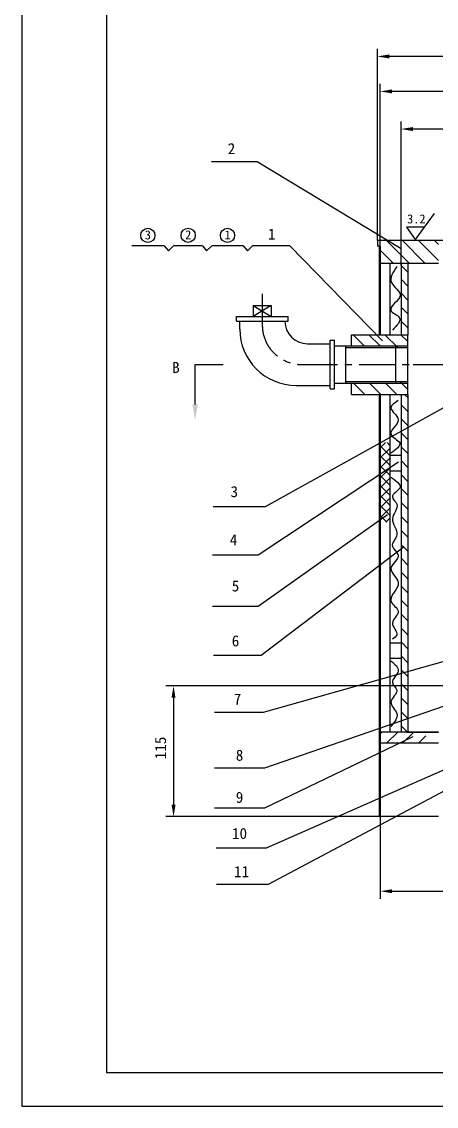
# Model space of a CAD drawing. Extents: x -1127 to 1396, y -761 to 1021.
# Drawn here: x -1127 to -760, y -761 to 201 of the extents above; entities that cross this region are included whole.
import ezdxf

# ---------------------------------------------------------------- set-up
doc = ezdxf.new("R2010")
doc.units = 0
doc.header["$MEASUREMENT"] = 0
doc.linetypes.add('CENTER', pattern=[50.8, 31.75, -6.35, 6.35, -6.35])
doc.layers.get('0').update_dxf_attribs({"linetype": 'CONTINUOUS'})
doc.layers.get('DEFPOINTS').update_dxf_attribs({"linetype": 'CONTINUOUS'})
doc.layers.add('SMPEN_THICK', color=7, linetype='CONTINUOUS')
doc.styles.get("Standard").update_dxf_attribs({"font": '', "height": 9.8})
doc.styles.get('Standard').set_extended_font_data('FangSong_GB2312')
doc.dimstyles.get("Standard").update_dxf_attribs({"dimscale": 5, "dimtxt": 4.5, "dimasz": 5.5, "dimexe": 4.25, "dimexo": 0.625, "dimgap": 2.2, "dimtad": 1, "dimdec": 4, "dimlfac": -1, "dimdsep": 46, "dimlunit": 6, "dimtxsty": 'Standard', "dimcen": 2.5, "dimclrd": 2, "dimclre": 2, "dimclrt": 2, "dimadec": 0, "dimazin": 0, "dimtfac": 1, "dimtdec": 4, "dimtmove": 0, "dimatfit": 3, "dimfxl": 1, "dimtolj": 1, "dimtzin": 0, "dimarcsym": 0})
pattern_1 = [(135, (-192.505, -38.808), (-7.07107, -7.07107), [])]

# ---------------------------------------------------------------- blocks, each defined once
blk = doc.blocks.new('*D98')
at = {"color": 2, "linetype": 'ByBlock', "transparency": 16777216}
for p, q in [((-791.23, -14.79), (-791.23, 112.88)), ((-323.73, 106.13), (-780.73, 106.13)), ((-313.23, -12.78), (-313.23, 112.88))]:
    blk.add_line(p, q, dxfattribs=at)
for points in [[(-780.73, 107.88), (-780.73, 104.38), (-791.23, 106.13)], [(-323.73, 107.88), (-323.73, 104.38), (-313.23, 106.13)]]:
    blk.add_solid(points, dxfattribs=at)
at = {"layer": 'DEFPOINTS', "color": 0, "linetype": 'ByBlock', "transparency": 16777216}
for p in [(-791.23, 106.13), (-791.23, -14.79), (-313.23, -12.78)]:
    blk.add_point(p, dxfattribs=at)
at = {"color": 2, "linetype": 'ByBlock', "transparency": 16777216, "insert": (-551.59, 117.63), "char_height": 9.8, "attachment_point": 5}
blk.add_mtext('\\A1;∅478', dxfattribs=at)
blk = doc.blocks.new('*D99')
at = {"color": 2, "linetype": 'ByBlock', "transparency": 16777216}
for p, q in [((-809.73, 2.22), (-809.73, 146.27)), ((-294.73, 2.22), (-294.73, 146.27)), ((-305.23, 139.52), (-799.23, 139.52))]:
    blk.add_line(p, q, dxfattribs=at)
for points in [[(-799.23, 141.27), (-799.23, 137.77), (-809.73, 139.52)], [(-305.23, 141.27), (-305.23, 137.77), (-294.73, 139.52)]]:
    blk.add_solid(points, dxfattribs=at)
at = {"layer": 'DEFPOINTS', "color": 0, "linetype": 'ByBlock', "transparency": 16777216}
for p in [(-809.73, 139.52), (-809.73, 2.22), (-294.73, 2.22)]:
    blk.add_point(p, dxfattribs=at)
at = {"color": 2, "linetype": 'ByBlock', "transparency": 16777216, "insert": (-553.98, 151.02), "char_height": 9.8, "attachment_point": 5}
blk.add_mtext('\\A1;∅515', dxfattribs=at)
blk = doc.blocks.new('*D100')
at = {"color": 2, "linetype": 'ByBlock', "transparency": 16777216}
for p, q in [((-812.23, 7.22), (-812.23, 177.29)), ((-292.23, 7.22), (-292.23, 177.29)), ((-302.73, 170.54), (-801.73, 170.54))]:
    blk.add_line(p, q, dxfattribs=at)
for points in [[(-801.73, 172.29), (-801.73, 168.79), (-812.23, 170.54)], [(-302.73, 172.29), (-302.73, 168.79), (-292.23, 170.54)]]:
    blk.add_solid(points, dxfattribs=at)
at = {"layer": 'DEFPOINTS', "color": 0, "linetype": 'ByBlock', "transparency": 16777216}
for p in [(-812.23, 170.54), (-812.23, 7.22), (-292.23, 7.22)]:
    blk.add_point(p, dxfattribs=at)
at = {"color": 2, "linetype": 'ByBlock', "transparency": 16777216, "insert": (-552.79, 182.04), "char_height": 9.8, "attachment_point": 5}
blk.add_mtext('\\A1;∅520', dxfattribs=at)
blk = doc.blocks.new('*D106')
at = {"color": 2, "linetype": 'ByBlock', "transparency": 16777216}
for p, q in [((-752.23, 7.22), (-694.07, 7.22)), ((-700.82, -3.28), (-700.82, -92.28)), ((-780.49, -102.78), (-694.07, -102.78))]:
    blk.add_line(p, q, dxfattribs=at)
for points in [[(-702.57, -3.28), (-699.07, -3.28), (-700.82, 7.22)], [(-702.57, -92.28), (-699.07, -92.28), (-700.82, -102.78)]]:
    blk.add_solid(points, dxfattribs=at)
at = {"layer": 'DEFPOINTS', "color": 0, "linetype": 'ByBlock', "transparency": 16777216}
for p in [(-752.23, 7.22), (-780.49, -102.78), (-700.82, -102.78)]:
    blk.add_point(p, dxfattribs=at)
at = {"color": 2, "linetype": 'ByBlock', "transparency": 16777216, "insert": (-712.32, -56.69), "char_height": 9.8, "attachment_point": 5, "rotation": 90}
blk.add_mtext('\\A1;125', dxfattribs=at)
blk = doc.blocks.new('*D126')
at = {"color": 2, "linetype": 'ByBlock', "transparency": 16777216}
for p, q in [((-705.97, -387.78), (-999.62, -387.78)), ((-992.87, -398.28), (-992.87, -493.28)), ((-758.23, -503.78), (-999.62, -503.78))]:
    blk.add_line(p, q, dxfattribs=at)
for points in [[(-994.62, -398.28), (-991.12, -398.28), (-992.87, -387.78)], [(-994.62, -493.28), (-991.12, -493.28), (-992.87, -503.78)]]:
    blk.add_solid(points, dxfattribs=at)
at = {"layer": 'DEFPOINTS', "color": 0, "linetype": 'ByBlock', "transparency": 16777216}
for p in [(-705.97, -387.78), (-992.87, -503.78), (-758.23, -503.78)]:
    blk.add_point(p, dxfattribs=at)
at = {"color": 2, "linetype": 'ByBlock', "transparency": 16777216, "insert": (-1004.37, -442.86), "char_height": 9.8, "attachment_point": 5, "rotation": 90}
blk.add_mtext('\\A1;115', dxfattribs=at)

msp = doc.modelspace()

# ---------------------------------------------------------------- hatches: boundary and pattern name
h = msp.add_hatch()
h.set_pattern_fill('ANSI31', color=256, scale=80, angle=90, style=0)
h.set_pattern_definition(pattern_1)
h.paths.add_polyline_path([(-758.22595, -12.77578), (-758.22595, 7.22422), (-812.22595, 7.22422), (-812.22595, 2.22422), (-809.72595, 2.22422), (-809.72595, -12.77578)])
h.paths.add_polyline_path([(-346.22595, 7.22422), (-346.22595, -12.77578), (-318.22595, -12.77578), (-294.72595, -12.77578), (-294.72595, 2.22422), (-292.22595, 2.22422), (-292.22595, 7.22422)])
h = msp.add_hatch()
h.set_pattern_fill('ANSI31', color=256, scale=70, angle=90, style=0)
h.set_pattern_definition([(135, (0, -38.808), (-6.18718, -6.18718), [])])
h.paths.add_polyline_path([(-785.22595, -12.77578), (-791.22595, -12.77578), (-791.22595, -76.27578), (-785.22595, -76.27578)])
h.paths.add_polyline_path([(-785.22595, -129.27578), (-791.22595, -129.27578), (-791.22595, -428.77578), (-785.22595, -428.77578)])
h = msp.add_hatch()
h.set_pattern_fill('ANSI31', color=256, scale=80, angle=90, style=0)
h.set_pattern_definition(pattern_1)
h.paths.add_polyline_path([(-796.22595, -76.27578), (-796.22595, -86.27578), (-785.22595, -86.27578), (-785.22595, -76.27578)])
h.paths.add_polyline_path([(-785.22595, -87.77578), (-785.22595, -86.27578), (-796.22595, -86.27578), (-796.22595, -87.77578)])
h.paths.add_polyline_path([(-835.22595, -76.27578), (-835.22595, -86.27578), (-796.22595, -86.27578), (-796.22595, -76.27578)])
h.paths.add_polyline_path([(-796.22595, -129.27578), (-796.22595, -119.27578), (-835.22595, -119.27578), (-835.22595, -129.27578)])
h.paths.add_polyline_path([(-785.22595, -129.27578), (-785.22595, -119.27578), (-796.22595, -119.27578), (-796.22595, -129.27578)])
h.paths.add_polyline_path([(-796.22595, -117.77578), (-796.22595, -119.27578), (-785.22595, -119.27578), (-785.22595, -117.77578)])
h = msp.add_hatch()
h.set_pattern_fill('ANSI37', color=256, scale=50, angle=90, style=0)
h.set_pattern_definition([(135, (0, -38.808), (-4.419417, -4.419417), []), (225, (0, -38.808), (4.419417, -4.419417), [])])
h.paths.add_polyline_path([(-801.22595, -172.05997), (-809.72595, -172.05997), (-809.72595, -242.48437), (-801.22595, -242.48437)])
h = msp.add_hatch()
h.set_pattern_fill('ANSI31', color=256, scale=80, style=0)
h.set_pattern_definition([(45, (0, -44.808), (-7.07107, 7.07107), [])])
h.paths.add_polyline_path([(-769.22595, -438.77578), (-769.22595, -428.77578), (-809.72595, -428.77578), (-809.72595, -438.77578)])
h.paths.add_polyline_path([(-647.22595, -438.77578), (-647.22595, -428.77578), (-697.22595, -428.77578), (-697.22595, -438.77578)])
h.paths.add_polyline_path([(-403.77738, -438.77578), (-403.77738, -428.77578), (-457.2847, -428.77578), (-457.22595, -438.77578)])
h.paths.add_polyline_path([(-294.72595, -438.77578), (-294.72595, -428.77578), (-350.77738, -428.77578), (-350.77738, -438.77578)])

# ---------------------------------------------------------------- linework, layer by layer
at = {"color": 6}
for p, q in [((-1127.40852, 1021.19103), (-1127.40852, -760.80897)), ((-1127.40852, -760.80897), (1395.59148, -760.80897))]:
    msp.add_line(p, q, dxfattribs=at)
at = {"color": 4}
for p, q in [((-1052.40852, 991.19103), (-1052.40852, -730.80897)), ((-1052.40852, -730.80897), (1365.59148, -730.80897))]:
    msp.add_line(p, q, dxfattribs=at)
for p, q in [((-918.80647, 77.1262), (-959.20984, 77.1262)), ((-791.11051, -0.26911), (-918.80647, 77.1262)), ((-761.90245, 31.31649), (-778.70871, 8.08707)), ((-770.94912, 18.99852), (-786.4683, 18.99852)), ((-786.4683, 18.99852), (-778.70871, 8.08707)), ((-1001.16976, 2.54688), (-1029.87855, 2.54688)), ((-1001.16976, 2.54688), (-997.42907, -1.9797)), ((-997.42907, -1.9797), (-992.84302, 2.54688)), ((-967.30534, 2.54688), (-992.84302, 2.54688)), ((-967.30534, 2.54688), (-963.56465, -1.9797)), ((-963.56465, -1.9797), (-958.97861, 2.54688)), ((-931.14873, 2.54688), (-958.97861, 2.54688)), ((-931.14873, 2.54688), (-927.40804, -1.9797)), ((-927.40804, -1.9797), (-922.822, 2.54688)), ((-889.96412, 2.54688), (-922.822, 2.54688)), ((-807.73969, -81.73784), (-889.96412, 2.54688)), ((-922.22595, -50.27578), (-906.22595, -60.27578)), ((-906.22595, -50.27578), (-922.22595, -60.27578)), ((-753.68434, -141.19732), (-911.5941, -228.97487)), ((-793.45851, -189.42269), (-917.84954, -271.89208)), ((-911.5941, -228.97487), (-957.77446, -228.97487)), ((-803.31127, -236.19637), (-917.84954, -317.28044)), ((-788.61614, -264.48851), (-915.29138, -360.91881)), ((-917.84954, -271.89208), (-958.49216, -271.89208)), ((-917.84954, -317.28044), (-958.49216, -317.28044)), ((-915.29138, -360.91881), (-957.51646, -360.91881)), ((-750.14007, -365.27172), (-913.56112, -411.49638)), ((-745.51495, -403.19395), (-912.1789, -460.80267)), ((-599.05268, -399.08253), (-909.09548, -564.03773)), ((-913.56112, -411.49638), (-956.72894, -411.49638)), ((-644.97125, -414.67916), (-910.79668, -531.68048)), ((-780.97423, -433.06788), (-912.33839, -496.24157)), ((-912.1789, -460.80267), (-956.72894, -460.80267)), ((-912.33839, -496.24157), (-956.72894, -496.24157)), ((-758.22595, -503.77578), (-809.72595, -503.77578)), ((-909.09548, -564.03773), (-954.83135, -564.03773)), ((-799.22595, -570.00278), (-422.33397, -570.00278))]:
    msp.add_line(p, q)
at = {"color": 2, "linetype": 'ByBlock'}
for p, q in [((-973.75143, -138.19146), (-973.75143, -102.77578)), ((-809.72595, -495.19875), (-809.72595, -576.75278)), ((-910.79668, -531.68048), (-955.18724, -531.68048))]:
    msp.add_line(p, q, dxfattribs=at)
for centre in [(-1015.6354, 11.81357), (-979.92656, 11.92663), (-945.0526, 11.81357)]:
    msp.add_circle(centre, 6.30151)
for points in [[(-795.05514, -15.83112), (-799.70608, -30.05316), (-792.08284, -41.68938), (-800.43302, -54.6185), (-792.85281, -61.08307), (-798.9361, -72.15289)], [(-793.76148, -134.7791), (-800.22976, -141.24367), (-793.76148, -151.58697), (-800.22976, -164.5161), (-792.46783, -172.27358), (-800.22976, -181.32397)], [(-801.52342, -202.01057), (-792.46783, -212.35388), (-798.9361, -220.11135), (-795.05514, -226.57592), (-798.9361, -239.50505), (-795.05514, -253.72709), (-798.9361, -264.07039), (-793.76148, -271.82787), (-800.22976, -283.46409), (-793.76148, -296.39321), (-800.22976, -312.73652), (-793.76148, -321.78691), (-798.9361, -332.13021), (-795.05514, -342.47352), (-798.9361, -346.35226)], [(-800.22976, -365.74595), (-793.76148, -374.79634), (-798.9361, -385.13964), (-795.05514, -391.60421), (-800.22976, -401.94751), (-795.05514, -412.29081), (-800.22976, -423.92703)]]:
    msp.add_spline(points, degree=3)
for points in [[(-971.41809, -138.19146), (-973.75143, -152.19146), (-976.08476, -138.19146)], [(-799.22595, -568.25278), (-799.22595, -571.75278), (-809.72595, -570.00278)]]:
    msp.add_solid(points, dxfattribs=at)
at = {"layer": 'DEFPOINTS', "color": 0, "linetype": 'ByBlock'}
for p in [(-780.22595, -428.77578), (-809.72595, -503.77578)]:
    msp.add_point(p, dxfattribs=at)
at = {"layer": 'SMPEN_THICK', "color": 4}
for p, q in [((-292.22595, 7.22422), (-812.22595, 7.22422)), ((-812.22595, 7.22422), (-812.22595, 2.22422)), ((-809.72595, 2.22422), (-812.22595, 2.22422)), ((-810.72595, 2.22422), (-810.72595, -76.27578)), ((-809.72595, 2.22422), (-809.72595, -12.77578)), ((-809.72595, -12.77578), (-758.22595, -12.77578)), ((-809.72595, -12.77578), (-809.72595, -76.27578)), ((-801.22595, -12.77578), (-801.22595, -76.27578)), ((-791.22595, -12.77578), (-791.22595, -76.27578)), ((-785.22595, -12.77578), (-785.22595, -76.27578)), ((-922.22595, -50.27578), (-922.22595, -60.27578)), ((-922.22595, -50.27578), (-906.22595, -50.27578)), ((-906.22595, -50.27578), (-906.22595, -60.27578)), ((-937.22595, -60.27578), (-891.22595, -60.27578)), ((-937.22595, -64.27578), (-937.22595, -60.27578)), ((-937.22595, -64.27578), (-891.22595, -64.27578)), ((-934.22595, -71.27578), (-934.22595, -64.27578)), ((-891.22595, -64.27578), (-891.22595, -60.27578)), ((-835.22595, -76.27578), (-785.22595, -76.27578)), ((-835.22595, -86.27578), (-835.22595, -76.27578)), ((-785.22595, -129.27578), (-785.22595, -76.27578)), ((-874.22595, -84.27578), (-854.22595, -84.27578)), ((-854.22595, -124.27578), (-854.22595, -81.27578)), ((-854.22595, -81.27578), (-850.22595, -81.27578)), ((-850.22595, -124.27578), (-850.22595, -81.27578)), ((-850.22595, -86.27578), (-796.22595, -86.27578)), ((-840.22595, -119.27578), (-840.22595, -86.27578)), ((-796.22595, -86.27578), (-796.22595, -119.27578)), ((-973.75143, -102.77578), (-949.02938, -102.77578)), ((-884.22595, -121.27578), (-854.22595, -121.27578)), ((-854.22595, -124.27578), (-850.22595, -124.27578)), ((-850.22595, -119.27578), (-796.22595, -119.27578)), ((-835.22595, -129.27578), (-835.22595, -119.27578)), ((-835.22595, -129.27578), (-785.22595, -129.27578)), ((-810.72595, -129.27578), (-810.72595, -503.77578)), ((-809.72595, -129.27578), (-809.72595, -503.77578)), ((-801.22595, -129.27578), (-801.22595, -428.77578)), ((-791.22595, -129.27578), (-791.22595, -428.77578)), ((-785.22595, -129.27578), (-785.22595, -428.77578)), ((-801.22595, -183.25711), (-791.22595, -183.25711)), ((-801.22595, -196.98056), (-791.22595, -196.98056)), ((-801.22595, -349.64988), (-791.22595, -349.64988)), ((-801.22595, -363.37333), (-791.22595, -363.37333)), ((-809.72595, -428.77578), (-809.72595, -438.77578)), ((-758.22595, -428.77578), (-809.72595, -428.77578)), ((-786.22595, -428.77578), (-758.22595, -428.77578)), ((-758.22595, -438.77578), (-809.72595, -438.77578)), ((-810.72595, -503.77578), (-809.72595, -503.77578))]:
    msp.add_line(p, q, dxfattribs=at)
at = {"layer": 'SMPEN_THICK', "linetype": 'CENTER'}
for p, q in [((-914.22595, -40.02816), (-914.22595, -67.77578)), ((-879.22595, -102.77578), (-780.49237, -102.77578))]:
    msp.add_line(p, q, dxfattribs=at)
at = {"layer": 'SMPEN_THICK'}
for p, q in [((-796.22595, -86.27578), (-785.22595, -86.27578)), ((-840.22595, -87.77578), (-796.22595, -87.77578)), ((-840.22595, -117.77578), (-796.22595, -117.77578)), ((-796.22595, -119.27578), (-785.22595, -119.27578))]:
    msp.add_line(p, q, dxfattribs=at)
at = {"layer": 'SMPEN_THICK', "color": 5}
for p, q in [((-796.22595, -87.77578), (-785.22595, -87.77578)), ((-796.22595, -117.77578), (-785.22595, -117.77578))]:
    msp.add_line(p, q, dxfattribs=at)
at = {"layer": 'SMPEN_THICK', "color": 4}
for centre, radius in [((-874.22595, -64.27578), 20), ((-884.22595, -71.27578), 50)]:
    msp.add_arc(centre, radius, 180, 270, dxfattribs=at)
at = {"layer": 'SMPEN_THICK', "linetype": 'CENTER'}
msp.add_arc((-879.22595, -67.77578), 35, 180, 270, dxfattribs=at)

# ---------------------------------------------------------------- texts
msp.add_text('3.2', height=8).set_placement((-785.91469, 22.43085))
at = {"color": 2, "linetype": 'ByBlock', "attachment_point": 5}
for s, insert, char_height in [('2', (-941.51718, 88.77507), 9.8), ('3', (-1015.60118, 12.17641), 8), ('2', (-979.89235, 12.28947), 8), ('1', (-945.01838, 12.17641), 7.84), ('1', (-905.86119, 12.95821), 9.8), ('B', (-990.7721, -105.3419), 9.8), ('3', (-939.07172, -215.59036), 9.8), ('4', (-939.73624, -258.30832), 9.8), ('5', (-937.95531, -299.24636), 9.8), ('6', (-937.95531, -347.96431), 9.8), ('7', (-936.17437, -399.58184), 9.8), ('8', (-934.39343, -449.41946), 9.8), ('9', (-934.39343, -486.79767), 9.8), ('10', (-934.39343, -518.83614), 9.8), ('11', (-932.61249, -552.65452), 9.8)]:
    msp.add_mtext(s, dxfattribs=dict(at, insert=insert, char_height=char_height))

# ---------------------------------------------------------------- dimensions: what is measured, and where the dimension line sits
for base, p1, p2, picture, middle in [((-812.22595, 170.53502), (-292.22595, 7.22422), (-812.22595, 7.22422), '*D100', (-552.78823, 170.53502)), ((-809.72595, 139.52476), (-294.72595, 2.22422), (-809.72595, 2.22422), '*D99', (-553.98162, 139.52476)), ((-791.22595, 106.12909), (-313.22595, -12.77578), (-791.22595, -14.79272), '*D98', (-551.59484, 106.12909))]:
    dim = msp.add_linear_dim(base=base, p1=p1, p2=p2, text='%%c<>', dimstyle='Standard', override={"dimscale": 3, "dimasz": 3.5, "dimexe": 2.25, "dimexo": 0, "dimlunit": 2, "dimtfac": 5, "dimatfit": 1, "dimtzin": 8})
    dim.commit()
    dim.dimension.update_dxf_attribs({"geometry": picture, "text_midpoint": middle, "dimtype": 160})
dim = msp.add_linear_dim(base=(-700.82313, -102.77578), p1=(-752.22595, 7.22422), p2=(-780.49237, -102.77578), angle=90, text='125', dimstyle='Standard', override={"dimscale": 3, "dimasz": 3.5, "dimexe": 2.25, "dimexo": 0, "dimlunit": 2, "dimtfac": 5, "dimatfit": 1, "dimtzin": 8})
dim.commit()
dim.dimension.update_dxf_attribs({"geometry": '*D106', "text_midpoint": (-700.82313, -56.69063), "dimtype": 160})
at = {"layer": 'SMPEN_THICK', "color": 4}
dim = msp.add_linear_dim(base=(-992.87198, -503.77578), p1=(-705.97383, -387.77578), p2=(-758.22595, -503.77578), angle=90, text='115', dimstyle='Standard', override={"dimscale": 3, "dimasz": 3.5, "dimexe": 2.25, "dimexo": 0, "dimlunit": 2, "dimtfac": 5, "dimatfit": 1, "dimtzin": 8}, dxfattribs=at)
dim.commit()
dim.dimension.update_dxf_attribs({"geometry": '*D126', "text_midpoint": (-992.87198, -442.85877), "dimtype": 160})

doc.saveas('drawing.dxf')
